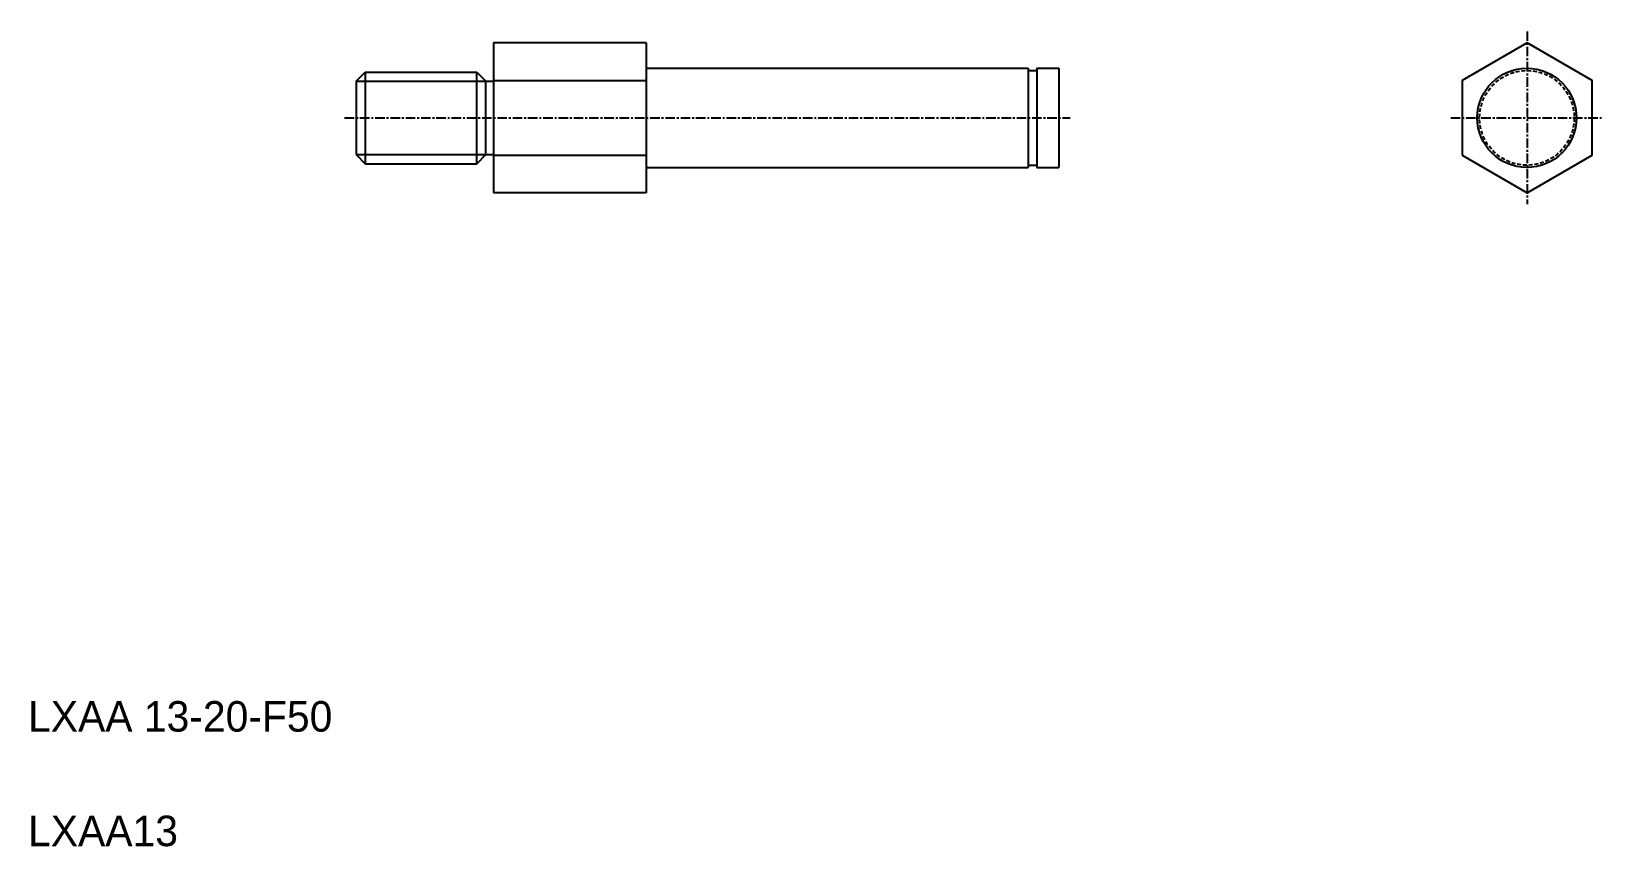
# Model space of a CAD drawing. Extents: x -55 to 151, y 100 to 207.
import ezdxf

# ---------------------------------------------------------------- set-up
doc = ezdxf.new("R2010")
doc.units = 0
doc.linetypes.add('CENTER', pattern=[2, 1.25, -0.25, 0.25, -0.25])
doc.linetypes.add('DASHED', pattern=[0.75, 0.5, -0.25])
doc.layers.get('0').update_dxf_attribs({"linetype": 'CONTINUOUS'})
doc.layers.add('CENTER', color=1, linetype='CENTER')

msp = doc.modelspace()

# ---------------------------------------------------------------- linework, layer by layer
at = {"color": 7, "linetype": 'CONTINUOUS'}
for p, q in [((5.73, 205.03), (5.73, 185.4)), ((25.73, 205.03), (5.73, 205.03)), ((25.73, 205.03), (25.73, 185.4)), ((-12.27, 200.01), (-11.07, 201.21)), ((-12.27, 200.01), (-12.27, 190.41)), ((-11.07, 201.21), (-11.07, 189.21)), ((-11.07, 201.21), (3.53, 201.21)), ((3.53, 189.21), (3.53, 201.21)), ((3.53, 201.21), (4.73, 200.01)), ((4.73, 190.41), (4.73, 200.01)), ((4.73, 200.01), (5.73, 200.01)), ((5.73, 200.12), (25.73, 200.12)), ((25.93, 201.71), (75.73, 201.71)), ((75.73, 201.71), (75.73, 188.71)), ((75.73, 201.41), (76.88, 201.41)), ((76.88, 201.71), (79.73, 201.71)), ((76.88, 201.71), (76.88, 188.71)), ((79.73, 201.71), (79.73, 188.71)), ((-12.27, 190.41), (-11.07, 189.21)), ((3.53, 189.21), (4.73, 190.41)), ((4.73, 190.41), (5.73, 190.41)), ((5.73, 190.31), (25.73, 190.31)), ((-11.07, 189.21), (3.53, 189.21)), ((25.93, 188.71), (75.73, 188.71)), ((75.73, 189.01), (76.88, 189.01)), ((76.88, 188.71), (79.73, 188.71)), ((25.73, 185.4), (5.73, 185.4))]:
    msp.add_line(p, q, dxfattribs=at)
at = {"color": 3, "linetype": 'CONTINUOUS'}
for p, q in [((-12.27, 200.01), (4.73, 200.01)), ((-12.27, 190.41), (4.73, 190.41))]:
    msp.add_line(p, q, dxfattribs=at)
at = {"color": 7, "linetype": 'CONTINUOUS'}
msp.add_lwpolyline([(132.56, 190.31), (141.06, 185.4), (149.56, 190.31), (149.56, 200.12), (141.06, 205.03), (132.56, 200.12)], close=True, dxfattribs=at)
msp.add_circle((141.03, 195.21), 6.5, dxfattribs=at)
at = {"color": 3, "linetype": 'DASHED'}
msp.add_circle((141.03, 195.21), 6.2, dxfattribs=at)
at = {"color": 7, "linetype": 'CONTINUOUS'}
for centre, start, end in [((25.93, 201.91), 180, 270), ((25.93, 188.51), 90, 180)]:
    msp.add_arc(centre, 0.2, start, end, dxfattribs=at)
at = {"layer": 'CENTER', "color": 1, "linetype": 'CENTER'}
for p, q in [((141.06, 206.53), (141.06, 183.9)), ((-13.77, 195.21), (81.23, 195.21)), ((131.06, 195.21), (151.06, 195.21))]:
    msp.add_line(p, q, dxfattribs=at)

# ---------------------------------------------------------------- texts
at = {"color": 7, "linetype": 'CONTINUOUS'}
for s, p in [('LXAA 13-20-F50', (-55.22, 114.83)), ('LXAA13', (-55.22, 99.83))]:
    msp.add_text(s, height=4, dxfattribs=at).set_placement(p)

doc.saveas('drawing.dxf')
